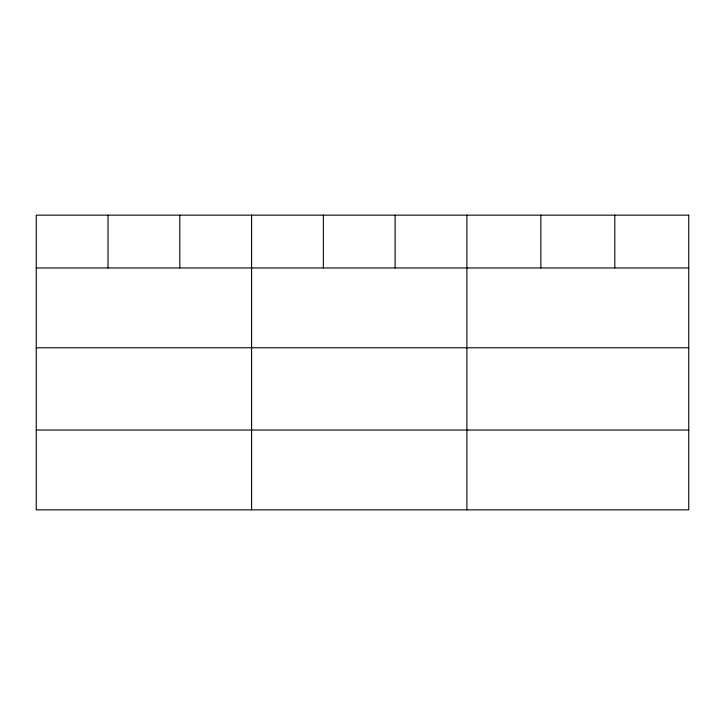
<?xml version="1.0" encoding="UTF-8"?>
<svg xmlns="http://www.w3.org/2000/svg" width="725" height="725" viewBox="0 0 725 725"><rect width="100%" height="100%" fill="white"/><g stroke="black" fill="none" stroke-linecap="round" stroke-linejoin="round"><path stroke-width="1.09" d="M36.25 267.96L688.75 267.96M36.25 347.782L688.75 347.782M36.25 430.025L688.75 430.025M614.8 215.153L614.8 267.96M540.85 215.153L540.85 267.96M466.9 215.153L466.9 509.847M395.125 215.153L395.125 267.96M323.35 215.153L323.35 267.96M251.575 215.153L251.575 509.847M179.8 215.153L179.8 267.96M108.025 215.153L108.025 267.96M688.75 215.153L36.25 215.153L36.25 509.847L688.75 509.847L688.75 215.153"/></g></svg>
